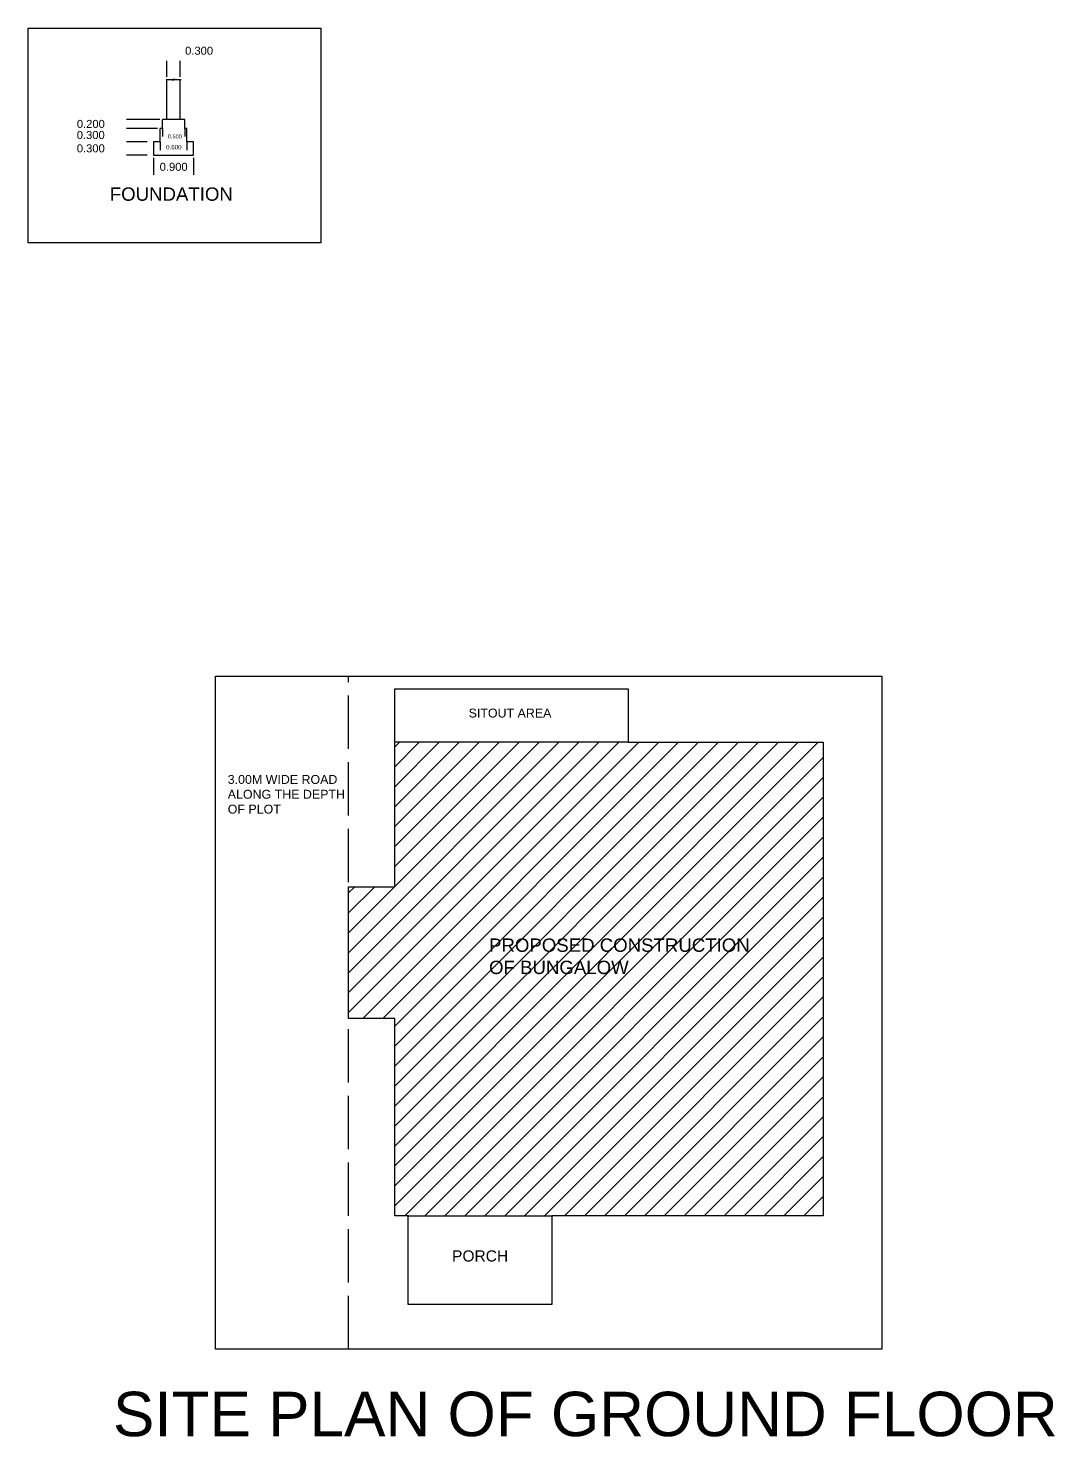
# Model space of a CAD drawing. Header units: metres. Extents: x 2556 to 2770, y 980 to 1029.
# Drawn here: x 2641.85 to 2664.96, y 992.54 to 1024.22 of the extents above; entities that cross this region are included whole.
import ezdxf

# ---------------------------------------------------------------- set-up
doc = ezdxf.new("R2010")
doc.units = ezdxf.units.M
for name, pattern in [('ACAD_ISO02W100', [15, 12, -3]), ('ACAD_ISO04W100', [30, 24, -3, 0, -3]), ('JIS_08_25', [28, 25, -1.125, 0.75, -1.125])]:
    doc.linetypes.add(name, pattern=pattern)
doc.styles.get("Standard").update_dxf_attribs({"font": 'arial.ttf'})
doc.dimstyles.get("Standard").update_dxf_attribs({"dimtxt": 0.18, "dimasz": 0.18, "dimexe": 0.18, "dimexo": 0.0625, "dimgap": 0.09, "dimtad": 0, "dimtih": 1, "dimtoh": 1, "dimdec": 3, "dimzin": 0, "dimdsep": 46, "dimtxsty": 'Standard', "dimcen": 0.09, "dimsd1": 1, "dimsd2": 1, "dimadec": 0, "dimazin": 0, "dimtfac": 1, "dimtdec": 3, "dimtofl": 0, "dimtmove": 1, "dimatfit": 3, "dimfxl": 1, "dimfxlon": 1, "dimtolj": 1, "dimtzin": 0, "dimarcsym": 0})

# ---------------------------------------------------------------- blocks, each defined once
blk = doc.blocks.new('*D46')
at = {"color": 0, "lineweight": -2, "ltscale": 0.1, "transparency": 16777216}
for p, q in [((2644.4, 1021.67), (2644.058, 1021.67)), ((2644.523, 1021.37), (2644.058, 1021.37))]:
    blk.add_line(p, q, dxfattribs=at)
at = {"layer": 'Defpoints', "color": 0, "ltscale": 0.1, "transparency": 16777216}
for p in [(2644.238, 1021.67), (2644.463, 1021.67), (2644.585, 1021.37)]:
    blk.add_point(p, dxfattribs=at)
at = {"color": 0, "ltscale": 0.1, "transparency": 16777216, "insert": (2643.255, 1021.52), "char_height": 0.18, "attachment_point": 5}
blk.add_mtext('\\A1;0.300', dxfattribs=at)
blk = doc.blocks.new('*D47')
at = {"color": 0, "lineweight": -2, "ltscale": 0.1, "transparency": 16777216}
for p, q in [((2644.757, 1021.97), (2644.057, 1021.97)), ((2644.526, 1021.67), (2644.057, 1021.67))]:
    blk.add_line(p, q, dxfattribs=at)
at = {"layer": 'Defpoints', "color": 0, "ltscale": 0.1, "transparency": 16777216}
for p in [(2644.237, 1021.97), (2644.82, 1021.97), (2644.589, 1021.67)]:
    blk.add_point(p, dxfattribs=at)
at = {"color": 0, "ltscale": 0.1, "transparency": 16777216, "insert": (2643.254, 1021.82), "char_height": 0.18, "attachment_point": 5}
blk.add_mtext('\\A1;0.300', dxfattribs=at)
blk = doc.blocks.new('*D48')
at = {"color": 0, "lineweight": -2, "ltscale": 0.1, "transparency": 16777216}
for p, q in [((2644.807, 1022.17), (2644.058, 1022.17)), ((2644.4, 1021.97), (2644.058, 1021.97))]:
    blk.add_line(p, q, dxfattribs=at)
at = {"layer": 'Defpoints', "color": 0, "ltscale": 0.1, "transparency": 16777216}
for p in [(2644.238, 1022.17), (2644.463, 1021.97), (2644.87, 1022.17)]:
    blk.add_point(p, dxfattribs=at)
at = {"color": 0, "ltscale": 0.1, "transparency": 16777216, "insert": (2643.256, 1022.07), "char_height": 0.18, "attachment_point": 5}
blk.add_mtext('\\A1;0.200', dxfattribs=at)
blk = doc.blocks.new('*D49')
at = {"color": 0, "lineweight": -2, "ltscale": 0.1, "transparency": 16777216}
for p, q in [((2644.97, 1023.133), (2644.97, 1023.487)), ((2645.27, 1023.133), (2645.27, 1023.487))]:
    blk.add_line(p, q, dxfattribs=at)
at = {"layer": 'Defpoints', "color": 0, "ltscale": 0.1, "transparency": 16777216}
for p in [(2645.27, 1023.307), (2644.97, 1023.07), (2645.27, 1023.07)]:
    blk.add_point(p, dxfattribs=at)
at = {"color": 0, "ltscale": 0.1, "transparency": 16777216, "insert": (2645.693, 1023.716), "char_height": 0.18, "attachment_point": 5}
blk.add_mtext('\\A1;0.300', dxfattribs=at)
blk = doc.blocks.new('*D50')
at = {"color": 0, "lineweight": -2, "ltscale": 0.1, "transparency": 16777216}
for p, q in [((2644.67, 1021.308), (2644.67, 1020.925)), ((2645.57, 1021.308), (2645.57, 1020.925))]:
    blk.add_line(p, q, dxfattribs=at)
at = {"layer": 'Defpoints', "color": 0, "ltscale": 0.1, "transparency": 16777216}
for p in [(2644.67, 1021.37), (2645.57, 1021.37), (2645.57, 1021.105)]:
    blk.add_point(p, dxfattribs=at)
at = {"color": 0, "ltscale": 0.1, "transparency": 16777216, "insert": (2645.12, 1021.105), "char_height": 0.18, "attachment_point": 5}
blk.add_mtext('\\A1;0.900', dxfattribs=at)
blk = doc.blocks.new('*D51')
at = {"color": 0, "lineweight": -2, "ltscale": 0.1, "transparency": 16777216}
for p, q in [((2644.82, 1021.657), (2644.82, 1021.477)), ((2645.42, 1021.657), (2645.42, 1021.477))]:
    blk.add_line(p, q, dxfattribs=at)
at = {"layer": 'Defpoints', "color": 0, "ltscale": 0.1, "transparency": 16777216}
for p in [(2644.82, 1021.67), (2645.42, 1021.67), (2645.42, 1021.657)]:
    blk.add_point(p, dxfattribs=at)
at = {"color": 0, "ltscale": 0.1, "transparency": 16777216, "insert": (2645.124, 1021.547), "char_height": 0.1, "attachment_point": 5}
blk.add_mtext('\\A1;0.600', dxfattribs=at)
blk = doc.blocks.new('*D52')
at = {"color": 0, "lineweight": -2, "ltscale": 0.1, "transparency": 16777216}
for p, q in [((2644.87, 1021.966), (2644.87, 1021.786)), ((2645.37, 1021.966), (2645.37, 1021.786))]:
    blk.add_line(p, q, dxfattribs=at)
at = {"layer": 'Defpoints', "color": 0, "ltscale": 0.1, "transparency": 16777216}
for p in [(2644.87, 1021.97), (2645.37, 1021.97), (2645.37, 1021.966)]:
    blk.add_point(p, dxfattribs=at)
at = {"color": 0, "ltscale": 0.1, "transparency": 16777216, "insert": (2645.147, 1021.79), "char_height": 0.09, "attachment_point": 5}
blk.add_mtext('\\A1;0.500', dxfattribs=at)

msp = doc.modelspace()

# ---------------------------------------------------------------- hatches: boundary and pattern name
at = {"linetype": 'ByBlock', "ltscale": 0.1}
h = msp.add_hatch(dxfattribs=at)
h.set_pattern_fill('ANSI31', scale=0.1)
h.paths.add_polyline_path([(2659.7391, 1008.1611), (2655.3491, 1008.1611), (2650.0991, 1008.1611), (2650.0991, 1004.9111), (2649.0591, 1004.9111), (2649.0591, 1001.9511), (2650.0991, 1001.9511), (2650.0991, 997.5111), (2650.3991, 997.5111), (2653.6291, 997.5111), (2659.7391, 997.5111)])
h.paths.add_polyline_path([(2652.1124, 1002.773), (2658.1302, 1002.773), (2658.1302, 1003.8965), (2652.1124, 1003.8965)], flags=24)

# ---------------------------------------------------------------- linework, layer by layer
at = {"color": 3, "linetype": 'ByBlock', "ltscale": 0.1}
for p, q in [((2644.9697, 1022.1705), (2644.9697, 1023.0705)), ((2645.2697, 1022.1705), (2645.2697, 1023.0705)), ((2644.8197, 1021.6705), (2644.8197, 1021.9705)), ((2644.8697, 1021.9705), (2644.8197, 1021.9705)), ((2645.3697, 1022.1705), (2644.8697, 1022.1705)), ((2644.8697, 1021.9705), (2644.8697, 1022.1705)), ((2645.3697, 1021.9705), (2645.3697, 1022.1705)), ((2645.4197, 1021.9705), (2645.3697, 1021.9705)), ((2645.4197, 1021.6705), (2645.4197, 1021.9705)), ((2644.8197, 1021.6705), (2644.6697, 1021.6705)), ((2644.6697, 1021.6705), (2644.6697, 1021.3705)), ((2645.5697, 1021.6705), (2645.4197, 1021.6705)), ((2645.5697, 1021.3705), (2645.5697, 1021.6705)), ((2644.6697, 1021.3705), (2645.5697, 1021.3705))]:
    msp.add_line(p, q, dxfattribs=at)
at = {"color": 3, "ltscale": 0.1}
for p, q in [((2646.0591, 1009.6511), (2661.0591, 1009.6511)), ((2646.0591, 994.5111), (2646.0591, 1009.6511)), ((2661.0591, 1009.6511), (2661.0591, 994.5111)), ((2661.0591, 994.5111), (2646.0591, 994.5111))]:
    msp.add_line(p, q, dxfattribs=at)
at = {"color": 2, "linetype": 'ACAD_ISO02W100', "ltscale": 0.1}
msp.add_line((2649.0591, 994.5111), (2649.0591, 1009.6511), dxfattribs=at)
at = {"color": 1, "linetype": 'ByBlock', "ltscale": 0.1}
for p, q in [((2655.3491, 1008.1611), (2650.0991, 1008.1611)), ((2650.3991, 997.5111), (2653.6291, 997.5111))]:
    msp.add_line(p, q, dxfattribs=at)
at = {"ltscale": 0.1}
msp.add_lwpolyline([(2641.8452, 1024.2246), (2648.436, 1024.2246), (2648.436, 1019.3943), (2641.8452, 1019.3943)], close=True, dxfattribs=at)
at = {"color": 3, "linetype": 'Continuous', "ltscale": 0.1}
msp.add_lwpolyline([(2644.953, 1023.0705), (2645.0962, 1023.0705), (2645.105, 1023.0463), (2645.1226, 1023.0946), (2645.1314, 1023.0705), (2645.2871, 1023.0705)], dxfattribs=at)
at = {"color": 1, "linetype": 'ByBlock', "ltscale": 0.1}
msp.add_lwpolyline([(2650.0991, 1008.1611), (2650.0991, 1009.3611), (2655.3491, 1009.3611), (2655.3491, 1008.1611), (2659.7391, 1008.1611), (2659.7391, 997.5111), (2653.6291, 997.5111), (2653.6291, 995.5111), (2650.3991, 995.5111), (2650.3991, 997.5111), (2650.0991, 997.5111), (2650.0991, 1001.9511), (2649.0591, 1001.9511), (2649.0591, 1004.9111), (2650.0991, 1004.9111), (2650.0991, 1008.1611)], dxfattribs=at)

# ---------------------------------------------------------------- texts
at = {"ltscale": 0.1, "insert": (2643.6827, 1020.6422), "char_height": 0.3, "attachment_point": 1}
msp.add_mtext_dynamic_manual_height_columns('FOUNDATION', width=3.64394, gutter_width=12.5, heights=[0], dxfattribs=at)
at = {"color": 3, "linetype": 'ACAD_ISO02W100', "ltscale": 0.1, "insert": (2651.7599, 1008.9184), "char_height": 0.2, "attachment_point": 1}
msp.add_mtext_dynamic_manual_height_columns('SITOUT AREA', width=2.606743, gutter_width=12.5, heights=[0], dxfattribs=at)
at = {"color": 3, "linetype": 'ACAD_ISO04W100', "ltscale": 0.1, "insert": (2646.3377, 1007.425), "char_height": 0.2, "attachment_point": 1}
msp.add_mtext_dynamic_manual_height_columns('3.00M WIDE ROAD ALONG THE DEPTH OF PLOT', width=2.785096, gutter_width=12.5, heights=[0], dxfattribs=at)
at = {"color": 3, "insert": (2652.2197, 1003.7475), "char_height": 0.3, "attachment_point": 1}
msp.add_mtext_dynamic_manual_height_columns('PROPOSED CONSTRUCTION OF BUNGALOW', width=5.883685, gutter_width=12.5, heights=[0], dxfattribs=at)
at = {"color": 3, "ltscale": 0.1, "insert": (2651.3877, 996.7313), "char_height": 0.25, "attachment_point": 1}
msp.add_mtext_dynamic_manual_height_columns('PORCH', width=1.798738, gutter_width=12.5, heights=[0], dxfattribs=at)
at = {"color": 7, "linetype": 'JIS_08_25', "true_color": 0xffffff, "insert": (2643.7546, 993.5517), "char_height": 1, "attachment_point": 1}
msp.add_mtext_dynamic_manual_height_columns('SITE PLAN OF GROUND FLOOR', width=24.449684, gutter_width=12.5, heights=[0], dxfattribs=at)

# ---------------------------------------------------------------- dimensions: what is measured, and where the dimension line sits
at = {"ltscale": 0.1}
for base, p1, p2, picture, middle in [((2645.2697, 1023.3073), (2644.9697, 1023.0705), (2645.2697, 1023.0705), '*D49', (2645.3897, 1023.7163)), ((2645.5697, 1021.1053), (2644.6697, 1021.3705), (2645.5697, 1021.3705), '*D50', (2645.1197, 1021.1053))]:
    dim = msp.add_linear_dim(base=base, p1=p1, p2=p2, dimstyle='Standard', dxfattribs=at)
    dim.commit()
    dim.dimension.update_dxf_attribs({"geometry": picture, "text_midpoint": middle})
for base, p1, p2, picture, middle in [((2644.2367, 1021.9705), (2644.5887, 1021.6705), (2644.8197, 1021.9705), '*D47', (2643.5578, 1021.8205)), ((2644.2378, 1022.1705), (2644.4629, 1021.9705), (2644.8697, 1022.1705), '*D48', (2643.559, 1022.0705)), ((2644.2377, 1021.6705), (2644.5855, 1021.3705), (2644.4629, 1021.6705), '*D46', (2643.5588, 1021.5205))]:
    dim = msp.add_linear_dim(base=base, p1=p1, p2=p2, angle=90, dimstyle='Standard', dxfattribs=at)
    dim.commit()
    dim.dimension.update_dxf_attribs({"geometry": picture, "text_midpoint": middle})
for base, p1, p2, override, picture, middle in [((2645.3697, 1021.9662), (2644.8697, 1021.9705), (2645.3697, 1021.9705), {"dimtxt": 0.09, "dimgap": 0.009}, '*D52', (2645.1467, 1021.7895)), ((2645.4197, 1021.6568), (2644.8197, 1021.6705), (2645.4197, 1021.6705), {"dimtxt": 0.1}, '*D51', (2645.1245, 1021.5472))]:
    dim = msp.add_linear_dim(base=base, p1=p1, p2=p2, dimstyle='Standard', override=override, dxfattribs=at)
    dim.commit()
    dim.dimension.update_dxf_attribs({"geometry": picture, "text_midpoint": middle, "dimtype": 160})

doc.saveas('drawing.dxf')
